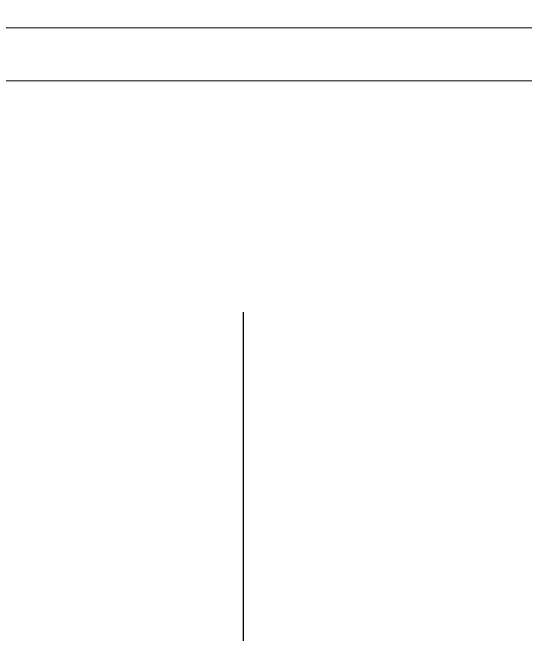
# Model space of a CAD drawing. Header units: metres. Extents: x 27859 to 32645, y 1492 to 8791.
# Drawn here: x 30029.2 to 30087.3, y 4591.3 to 4661.8 of the extents above; entities that cross this region are included whole.
import ezdxf

# ---------------------------------------------------------------- set-up
doc = ezdxf.new("R2010")
doc.units = ezdxf.units.M
doc.linetypes.add('CENTER', pattern=[2, 1.25, -0.25, 0.25, -0.25])
doc.layers.add('E-EQPT', color=190, linetype='Continuous')
doc.layers.add('E-HAT', color=253, linetype='CENTER', lineweight=15)
doc.layers.add('ENG-HDN', color=251, linetype='Continuous', lineweight=9, transparency=0.7)

# ---------------------------------------------------------------- blocks, each defined once
blk = doc.blocks.new('EDG')
at = {"color": 6, "linetype": 'CENTER', "ltscale": 150}
blk.add_line((814.993, -420.496, 1), (814.993, 5130.259, 1), dxfattribs=at)
at = {"layer": 'ENG-HDN'}
for p, q in [((814.993, 2853.3, 1), (482.585, 2853.3, 1)), ((814.993, 2853.3, 1), (1147.4, 2853.3, 1)), ((538.58, 2847.3, 1), (814.993, 2847.3, 1)), ((1091.405, 2847.3, 1), (814.993, 2847.3, 1))]:
    blk.add_line(p, q, dxfattribs=at)

msp = doc.modelspace()

# ---------------------------------------------------------------- hatches: boundary and pattern name
at = {"layer": 'E-HAT', "linetype": 'Continuous'}
h = msp.add_hatch(dxfattribs=at)
h.set_pattern_fill('AR-CONC', color=8, scale=40, angle=90)
h.set_pattern_definition([(140, (30868.3, 2757.35), (25.101, 286.904), [30, -330]), (85, (30868.3, 2757.35), (-300.877, -55.5), [24, -264]), (190.4514, (30870.4, 2781.26), (-275.776, 231.404), [25.496, -280.457]), (136.184, (30788.3, 2757.35), (66.208, 426.897), [45, -495]), (186.636, (30793.8, 2792.93), (-389.647, 373.865), [38.244, -420.686]), (81.184, (30788.3, 2757.35), (-389.647, 373.865), [36, -396]), (111, (30808.3, 2797.35), (161.0476, 238.763), [30, -330]), (56, (30808.3, 2797.35), (-290.06, 97.326), [24, -264]), (161.4514, (30821.72, 2817.25), (-129.012, 336.089), [25.496, -280.457]), (127.5, (30868.3, 2757.35), (-133.1575, 4.864), [0, -260.8, 0, -268, 0, -265]), (97.5, (30868.3, 2757.35), (-157.7647, 105.2278), [0, -152.8, 0, -254.8, 0, -101]), (57.5, (30868.3, 2668.15), (9.022, 213.529), [0, -100, 0, -312, 0, -414]), (47.5, (30868.3, 2628.15), (-40.042, 233.2745), [0, -130, 0, -207.2, 0, -294])])
h.paths.add_polyline_path([(32053.297, 1585.353), (28053.297, 1585.353), (28053.297, 2085.353), (28638.297, 2085.353), (28638.297, 8185.353), (28053.297, 8185.353), (28053.297, 8685.353), (32053.297, 8685.353), (32053.297, 8185.353), (31468.297, 8185.353), (31468.297, 2085.353), (32053.297, 2085.353)])

# ---------------------------------------------------------------- next in the draw order: wipeouts: each hides what was drawn before it
msp.add_wipeout([(30870.305, 2757.353), (29240.319, 2757.353), (29240.319, 7507.34), (30870.305, 7507.34)]).translate(0, 0, -732205.316).dxf.layer = 'E-EQPT'

# ---------------------------------------------------------------- next in the draw order: block references
at = {"layer": 'E-EQPT', "rotation": 180}
msp.add_blockref('EDG', (30870.305, 7507.34, -732206.316), dxfattribs=at)

doc.saveas('drawing.dxf')
